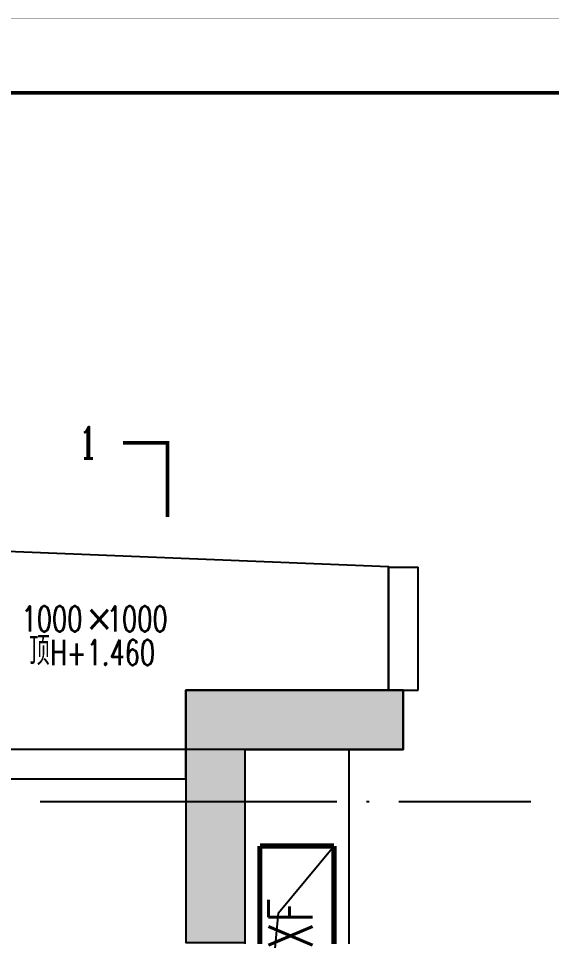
# Model space of a CAD drawing. Extents: x -778003 to -147913, y -2164908 to -814216.
# Drawn here: x -472293 to -468695, y -1279827 to -1273637 of the extents above; entities that cross this region are included whole.
import ezdxf

# ---------------------------------------------------------------- set-up
doc = ezdxf.new("R2010")
doc.units = 0
doc.header["$LTSCALE"] = 1000
doc.header["$MEASUREMENT"] = 0
doc.linetypes.add('结构柱网$0$DOTE', pattern=[2.42, 2, -0.2, 0.02, -0.2])
doc.layers.get('0').update_dxf_attribs({"linetype": 'CONTINUOUS'})
for name, color, linetype in [('00-风量计算', 6, 'CONTINUOUS'), ('02-TEXT_房间', 7, 'CONTINUOUS'), ('A-TECH_结构', 21, 'CONTINUOUS'), ('A_STR-砌块墙', 121, 'CONTINUOUS'), ('DUCT-新风标注', 3, 'CONTINUOUS'), ('DUCT-新风管立管', 3, 'CONTINUOUS'), ('DUCT-新风管端线', 2, 'CONTINUOUS'), ('H-公共文字', 7, 'CONTINUOUS'), ('结构柱网$0$S-ANNO-DOTE', 230, '结构柱网$0$DOTE')]:
    doc.layers.add(name, color=color, linetype=linetype)
doc.styles.add('_TCH_DIM', font='SIMPLEX', dxfattribs={"bigfont": 'GBCBIG'})
doc.styles.add('_TCH_LABEL', font='COMPLEX', dxfattribs={"bigfont": 'GBCBIG'})
doc.styles.add('_TCH_SPACE', font='SIMPLEX', dxfattribs={"bigfont": 'GBCBIG'})

# ---------------------------------------------------------------- blocks, each defined once
blk = doc.blocks.new('A$C39991068')
h = blk.add_hatch(color=16)
h.dxf.hatch_style = 1
h.paths.add_polyline_path([(-966.5, -8634.7), (-1366.5, -8634.7), (-1366.5, -5734.7), (-966.5, -5734.7)])
edge = h.paths.add_edge_path()
edge.add_line((100, -834.7), (-1366.5, -834.7))
edge.add_line((-1366.5, -834.7), (-1366.5, -2534.7))
edge.add_line((-1366.5, -2534.7), (-966.5, -2534.7))
edge.add_line((-966.5, -2534.7), (-966.5, -1234.7))
edge.add_line((-966.5, -1234.7), (100, -1234.7))
edge.add_line((100, -1234.7), (100, -834.7))
h = blk.add_hatch(color=16)
h.dxf.hatch_style = 1
h.paths.add_polyline_path([(-966.5, -1234.7), (-1366.5, -1234.7), (-1366.5, -2534.7), (-966.5, -2534.7)])
h.paths.add_polyline_path([(-1366.5, -834.7), (100, -834.7), (100, -1234.7), (-1366.5, -1234.7)])
at = {"color": 141}
for points in [[(-2916.5, -8634.7), (-2916.5, -8434.7), (-7216.5, -8434.7), (-7216.5, 290.3), (0, 0), (0, -834.7), (-1366.5, -834.7), (-1366.5, -2534.7)], [(100, -834.7), (-1366.5, -834.7), (-1366.5, -2534.7), (-966.5, -2534.7), (-966.5, -1234.7), (100, -1234.7), (100, -834.7)]]:
    blk.add_lwpolyline(points, dxfattribs=at)
for points in [[(-1366.5, -834.7), (100, -834.7), (100, -1234.7), (-1366.5, -1234.7)], [(-966.5, -1234.7), (-1366.5, -1234.7), (-1366.5, -2534.7), (-966.5, -2534.7)]]:
    blk.add_lwpolyline(points, close=True, dxfattribs=at)
at = {"layer": 'A-TECH_结构'}
blk.add_lwpolyline([(-266.5, -3784.7), (-966.5, -3784.7), (-966.5, -1234.7), (-266.5, -1234.7)], close=True, dxfattribs=at)
at = {"layer": 'A_STR-砌块墙'}
for p, q in [((0, -834.7), (0, -4)), ((0, -4), (200, -4)), ((200, -834.7), (200, -4)), ((0, -834.7), (200, -834.7))]:
    blk.add_line(p, q, dxfattribs=at)
at = {"layer": '02-TEXT_房间', "style": '_TCH_SPACE', "width": 0.705882}
blk.add_text('XF', height=297.5, rotation=90, dxfattribs=at).set_placement((-512.6, -2580.5))
blk = doc.blocks.new('A1')
for points, const_width in [([(-584266, -1025182), (-500166, -1025182), (-500166, -965782), (-584266, -965782)], 5), ([(-507666, -966782), (-581766, -966782), (-581766, -1024182), (-507666, -1024182)], 50)]:
    blk.add_lwpolyline(points, close=True, dxfattribs=dict(const_width=const_width))

msp = doc.modelspace()

# ---------------------------------------------------------------- linework, layer by layer
msp.add_lwpolyline([(-482875.2, -1274138.1), (-442575.2, -1274138.1), (-442575.2, -1302838.1), (-482875.2, -1302838.1)], close=True)
at = {"layer": 'A_STR-砌块墙'}
for p, q in [((-471162.6, -1278566.8), (-472362.7, -1278566.8)), ((-471162.6, -1278766.8), (-471162.6, -1278566.8)), ((-471162.6, -1278766.8), (-472362.7, -1278766.8))]:
    msp.add_line(p, q, dxfattribs=at)
at = {"layer": 'DUCT-新风管立管', "const_width": 35}
for points in [[(-470163.9, -1279216.5), (-470663.9, -1279216.5)], [(-470663.9, -1279216.5), (-470663.9, -1281016.5)], [(-470163.9, -1281016.5), (-470163.9, -1279216.5)]]:
    msp.add_lwpolyline(points, dxfattribs=at)
at = {"layer": 'DUCT-新风管端线'}
for p, q in [((-470538.9, -1279666.5), (-470163.9, -1279216.5)), ((-470663.9, -1281016.5), (-470538.9, -1279666.5))]:
    msp.add_line(p, q, dxfattribs=at)
at = {"layer": 'H-公共文字', "const_width": 25}
msp.add_lwpolyline([(-471287.4, -1276997.5), (-471287.4, -1276497.5), (-471587.4, -1276497.5)], dxfattribs=at)
at = {"layer": '结构柱网$0$S-ANNO-DOTE'}
msp.add_line((-476985.4, -1278916.4), (-468836.3, -1278916.4), dxfattribs=at)

# ---------------------------------------------------------------- block references
at = {"xscale": 0.5, "yscale": 0.5, "zscale": 0.5}
msp.add_blockref('A1', (-191992, -790747.2), dxfattribs=at)
at = {"layer": '00-风量计算'}
msp.add_blockref('A$C39991068', (-469796.1, -1277331.8), dxfattribs=at)

# ---------------------------------------------------------------- texts
at = {"layer": 'DUCT-新风标注', "style": '_TCH_DIM', "width": 0.705882}
for s, p in [('1000', (-472271.5, -1277770.3)), ('1000', (-471696.8, -1277770.3)), ('H+1.460', (-472079.6, -1277997.5))]:
    msp.add_text(s, height=170, dxfattribs=at).set_placement(p)
at = {"layer": 'DUCT-新风标注', "style": '_TCH_DIM'}
for s, p in [('×', (-471837.2, -1277770.3)), ('顶', (-472220.1, -1277997.5))]:
    msp.add_text(s, height=192.9, dxfattribs=at).set_placement(p)
at = {"layer": 'H-公共文字', "color": 7, "style": '_TCH_LABEL', "width": 0.705882}
msp.add_text('1', height=212.5, dxfattribs=at).set_placement((-471887.4, -1276603.7))

doc.saveas('drawing.dxf')
